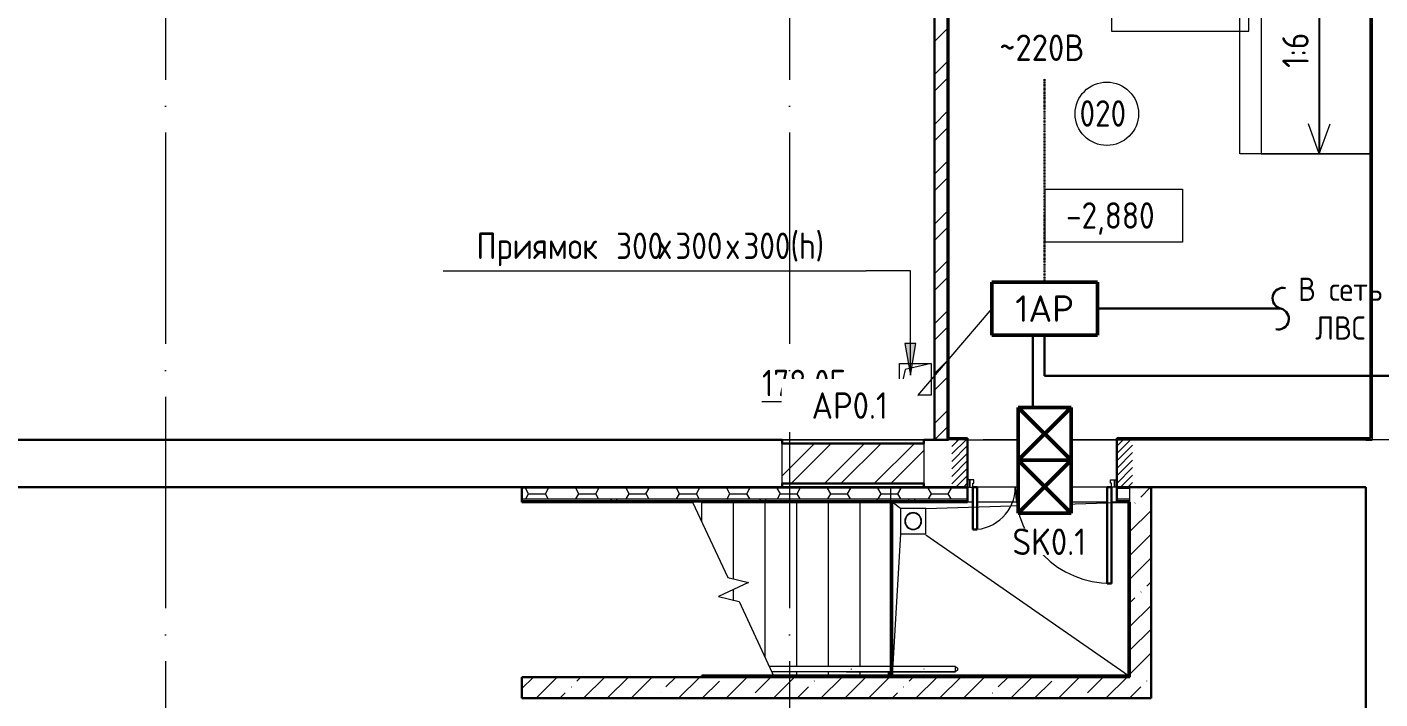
# Model space of a CAD drawing. Header units: millimetres. Extents: x -325553 to 627452, y -28539 to 738858.
# Drawn here: x -219687 to -206892, y 450028 to 456384 of the extents above; entities that cross this region are included whole.
import ezdxf
from ezdxf.enums import TextEntityAlignment as Align

# ---------------------------------------------------------------- set-up
doc = ezdxf.new("R2010")
doc.units = ezdxf.units.MM
doc.set_wipeout_variables(frame=1)
for name, pattern in [('ADSK_Линия сетки', [25, 20, -2.5, 0, -2.5]), ('ADSK_Сверху', [450, 300, -150]), ('ADSK_Штриховая_ш2 п1_5', [4.5, 3, -1.5]), ('штрихпунктирная', [1, 0.5, -0.25, 0, -0.25])]:
    doc.linetypes.add(name, pattern=pattern)
for name, color, linetype, lineweight in [('RC-Линии_связи-Адресные', 5, 'Continuous', 30), ('Аннотация', 7, 'Continuous', 18), ('АО ДУ', 1, 'Continuous', 50), ('АО ПС', 1, 'Continuous', 50), ('АО СКУД', 1, 'Continuous', 50), ('Двери', 252, 'Continuous', 9), ('Лестницы', 252, 'Continuous', 9), ('Линии', 7, 'Continuous', 9), ('лс', 5, 'Continuous', 30), ('Марки помещений', 252, 'Continuous', 20), ('Маркировка Не АУ', 7, 'Continuous', 25), ('НО СКУД', 7, 'Continuous', 50), ('Ограждение', 252, 'Continuous', 9), ('Оси', 252, 'Continuous', 9), ('Отметки', 7, 'Continuous', 9), ('Пандусы', 7, 'Continuous', 18), ('Перекрытие', 252, 'Continuous', 18), ('Сантехника', 252, 'Continuous', 9), ('Стены наружные', 7, 'Continuous', 18), ('Стены штриховка', 7, 'Continuous', 9)]:
    doc.layers.add(name, color=color, linetype=linetype, lineweight=lineweight)
doc.layers.add('RC-Таблицы', color=7, linetype='Continuous')
doc.layers.add('Узлы', color=7, linetype='Continuous')
doc.styles.add('GOST Common_2', font='', dxfattribs={"width": 0.9, "height": 250})
doc.styles.add('ISOCPEUR', font='isocpeur.ttf', dxfattribs={"width": 0.9, "height": 350})
doc.styles.get('GOST Common_2').set_extended_font_data('GOST type B')

# ---------------------------------------------------------------- blocks, each defined once
blk = doc.blocks.new('сс')
at = {"color": 1}
blk.add_wipeout([(449226, 14732), (448226, 14732), (448226, 15232), (449226, 15232)], dxfattribs=at).dxf.layer = 'НО СКУД'
at = {"layer": 'НО СКУД', "color": 1}
for p, q in [((448226, 15232), (449226, 15232)), ((448226, 14732), (448226, 15232)), ((448726, 15232), (448226, 14732)), ((448726, 14732), (448226, 15232)), ((448726, 15232), (448726, 14732)), ((449226, 15232), (448726, 14732)), ((449226, 14732), (448726, 15232)), ((449226, 15232), (449226, 14732)), ((449226, 14732), (448226, 14732))]:
    blk.add_line(p, q, dxfattribs=at)
at = {"layer": 'НО СКУД', "color": 1, "ltscale": 30}
blk.add_line((449226, 15232), (449226, 14732), dxfattribs=at)
blk = doc.blocks.new('подвал')
at = {"layer": 'Аннотация', "lineweight": 20, "true_color": 0x636466}
blk.add_hatch(color=251, dxfattribs=at).paths.add_polyline_path([(-212074, 15172), (-212021, 15472), (-212126, 15472)])
at = {"layer": 'Двери', "lineweight": 18, "true_color": 0x636466}
h = blk.add_hatch(dxfattribs=at)
h.set_pattern_fill('FP_1', color=251, angle=180, style=0, pattern_type=2)
h.set_pattern_definition([(225, (-210826.95, 14336.906), (35.3553, -35.3553), [])])
h.paths.add_polyline_path([(-209972, 14112), (-209972, 14562), (-210122, 14562), (-210122, 14112)])
h.paths.add_polyline_path([(-211682, 14112), (-211532, 14112), (-211532, 14562), (-211682, 14562)])
at = {"color": 251, "lineweight": 18, "true_color": 0x636466}
for p, q in [((-212123, 15227), (-212177, 14982)), ((-211877, 15282), (-212123, 15227))]:
    blk.add_line(p, q, dxfattribs=at)
at = {"layer": 'Аннотация', "color": 251, "lineweight": 20, "true_color": 0x636466, "extrusion": (0, 0, -1)}
for p, q in [((-210173, 18926), (-210173, 18426)), ((-208873, 18426), (-208873, 18926)), ((-210173, 18426), (-208873, 18426))]:
    blk.add_line(p, q, dxfattribs=at)
at = {"layer": 'Аннотация', "color": 251, "lineweight": 20, "true_color": 0x636466}
for p, q in [((-208207, 17267), (-208310, 17549)), ((-208207, 17267), (-208104, 17549)), ((-210800, 16431), (-210800, 16931)), ((-210800, 16931), (-209500, 16931)), ((-209500, 16931), (-209500, 16431)), ((-209500, 16431), (-210800, 16431)), ((-216492, 16160), (-212492, 16160)), ((-212074, 16160), (-212492, 16160)), ((-212074, 15172), (-212074, 16160)), ((-212021, 15472), (-212126, 15472)), ((-212126, 15472), (-212074, 15172)), ((-212074, 15172), (-212021, 15472))]:
    blk.add_line(p, q, dxfattribs=at)
at = {"layer": 'Двери', "color": 251, "linetype": 'ADSK_Штриховая_ш2 п1_5', "true_color": 0x636466}
for p, q in [((-211532, 14562), (-211682, 14562)), ((-211532, 14112), (-211532, 14562)), ((-209972, 14562), (-210122, 14562)), ((-210122, 14562), (-210122, 14112)), ((-211682, 14112), (-211532, 14112)), ((-210122, 14112), (-209972, 14112))]:
    blk.add_line(p, q, dxfattribs=at)
at = {"layer": 'Двери', "color": 251, "true_color": 0x636466}
for p, q in [((-211512, 14182), (-211532, 14182)), ((-211532, 14182), (-211532, 14112)), ((-211532, 14112), (-211512, 14112)), ((-211512, 14182), (-211512, 14112)), ((-211472, 14182), (-211512, 14182)), ((-211512, 14112), (-211512, 14182)), ((-211512, 14112), (-211482, 14112)), ((-211482, 14112), (-211482, 14152)), ((-211482, 14152), (-211472, 14152)), ((-211472, 14152), (-211472, 14182)), ((-210182, 14182), (-210142, 14182)), ((-210182, 14152), (-210182, 14182)), ((-210172, 14152), (-210182, 14152)), ((-210172, 14112), (-210172, 14152)), ((-210142, 14112), (-210172, 14112)), ((-210142, 14182), (-210142, 14112)), ((-210142, 14112), (-210142, 14182)), ((-210142, 14182), (-210122, 14182)), ((-210122, 14112), (-210142, 14112)), ((-210122, 14182), (-210122, 14112))]:
    blk.add_line(p, q, dxfattribs=at)
at = {"layer": 'Двери', "color": 251, "lineweight": 30, "true_color": 0x636466}
for p, q in [((-211442, 14112), (-211482, 14112)), ((-211482, 14112), (-211482, 13712)), ((-211442, 13712), (-211442, 14112)), ((-210212, 13202), (-210212, 14112)), ((-210212, 14112), (-210172, 14112)), ((-210172, 14112), (-210172, 13202)), ((-211482, 13712), (-211442, 13712)), ((-210172, 13202), (-210212, 13202))]:
    blk.add_line(p, q, dxfattribs=at)
at = {"layer": 'Двери', "color": 251, "true_color": 0x636466}
for centre, radius, start, end in [((-211482, 14112), 400, 270, 0), ((-210172, 14112), 910, 180, 270)]:
    blk.add_arc(centre, radius, start, end, dxfattribs=at)
at = {"layer": 'Лестницы', "color": 251, "true_color": 0x636466}
for p, q in [((-214047, 13972), (-214133, 13972)), ((-214133, 13972), (-213800, 13258)), ((-214047, 13788), (-214047, 13972)), ((-214047, 13788), (-214047, 13972)), ((-213747, 13245), (-213747, 13972)), ((-213747, 13245), (-213747, 13972)), ((-213447, 12501), (-213447, 13972)), ((-213447, 12501), (-213447, 13972)), ((-213147, 12417), (-213147, 13972)), ((-213147, 12417), (-213147, 13972)), ((-212847, 12417), (-212847, 13972)), ((-212847, 12417), (-212847, 13972)), ((-212547, 12417), (-212547, 13972)), ((-212547, 12417), (-212547, 13972)), ((-213605, 13210), (-213889, 13078)), ((-213800, 13258), (-213605, 13210)), ((-213889, 13078), (-213694, 13031)), ((-213747, 13044), (-213747, 13144)), ((-213747, 13044), (-213747, 13144)), ((-213694, 13031), (-213361, 12317)), ((-213147, 12332), (-213147, 12367)), ((-213147, 12332), (-213147, 12367)), ((-212847, 12332), (-212847, 12367)), ((-212847, 12332), (-212847, 12367)), ((-212547, 12332), (-212547, 12367)), ((-212547, 12332), (-212547, 12367))]:
    blk.add_line(p, q, dxfattribs=at)
at = {"layer": 'Линии', "color": 251, "linetype": 'ADSK_Сверху', "ltscale": 100, "true_color": 0x636466}
for p, q in [((-212167, 13912), (-212247, 13972)), ((-211927, 13912), (-210012, 13972)), ((-212167, 13672), (-212247, 12332)), ((-211927, 13661), (-210012, 12332))]:
    blk.add_line(p, q, dxfattribs=at)
at = {"layer": 'Марки помещений', "color": 251, "true_color": 0x636466}
blk.add_circle((-210216, 17645), 300, dxfattribs=at)
at = {"layer": 'Ограждение', "color": 251, "true_color": 0x636466}
for p, q in [((-213408, 12417), (-213384, 12367)), ((-212260, 12417), (-213408, 12417)), ((-212260, 12417), (-212678, 12417)), ((-211954, 12417), (-212247, 12417)), ((-211947, 12417), (-212247, 12417)), ((-211647, 12417), (-211947, 12417)), ((-211647, 12417), (-211947, 12417)), ((-211647, 12367), (-211647, 12417)), ((-212260, 12367), (-213384, 12367)), ((-212678, 12367), (-212260, 12367)), ((-212632, 12389), (-212632, 12395)), ((-212284, 12367), (-212284, 12332)), ((-212269, 12332), (-212269, 12367)), ((-212247, 12367), (-211954, 12367)), ((-211947, 12367), (-212247, 12367)), ((-211947, 12367), (-211647, 12367)), ((-211647, 12367), (-211947, 12367)), ((-211647, 12390), (-211647, 12394))]:
    blk.add_line(p, q, dxfattribs=at)
at = {"layer": 'Ограждение', "color": 251, "true_color": 0x636466, "flags": 128}
for points in [[(-211647, 12412), (-211646, 12412), (-211645, 12412), (-211645, 12412), (-211644, 12412), (-211643, 12412), (-211642, 12411), (-211641, 12411), (-211641, 12411), (-211640, 12411), (-211639, 12410), (-211638, 12410), (-211638, 12410), (-211637, 12409), (-211636, 12409), (-211636, 12408), (-211635, 12408), (-211634, 12407), (-211634, 12407), (-211633, 12406), (-211633, 12406), (-211632, 12405), (-211632, 12405), (-211631, 12404), (-211631, 12403), (-211630, 12403), (-211630, 12402), (-211629, 12401), (-211629, 12401), (-211629, 12400), (-211628, 12399), (-211628, 12398), (-211628, 12398), (-211628, 12397), (-211627, 12396), (-211627, 12395), (-211627, 12395), (-211627, 12394), (-211627, 12393), (-211627, 12392), (-211627, 12392)], [(-211627, 12392), (-211627, 12391), (-211627, 12390), (-211627, 12390), (-211627, 12389), (-211627, 12388), (-211628, 12387), (-211628, 12386), (-211628, 12386), (-211628, 12385), (-211629, 12384), (-211629, 12383), (-211629, 12383), (-211630, 12382), (-211630, 12381), (-211630, 12381), (-211631, 12380), (-211631, 12379), (-211632, 12379), (-211632, 12378), (-211633, 12378), (-211634, 12377), (-211634, 12376), (-211635, 12376), (-211635, 12376), (-211636, 12375), (-211637, 12375), (-211638, 12374), (-211638, 12374), (-211639, 12374), (-211640, 12373), (-211640, 12373), (-211641, 12373), (-211642, 12373), (-211643, 12372), (-211644, 12372), (-211644, 12372), (-211645, 12372), (-211646, 12372), (-211647, 12372), (-211647, 12372)]]:
    blk.add_lwpolyline(points, dxfattribs=at)
at = {"layer": 'Ограждение', "color": 251, "true_color": 0x636466}
blk.add_open_spline([(-211947, 12394), (-211947, 12393), (-211947, 12392), (-211947, 12391), (-211947, 12390)], degree=3, dxfattribs=at)
at = {"layer": 'Оси', "color": 251, "linetype": 'ADSK_Линия сетки', "ltscale": 100, "true_color": 0x636466}
for p, q in [((-219117, 29968), (-219117, 10062)), ((-213217, 29968), (-213217, 10062)), ((-174384, 14562), (-244528, 14562))]:
    blk.add_line(p, q, dxfattribs=at)
at = {"layer": 'Пандусы', "color": 251, "true_color": 0x636466}
for p, q in [((-208757, 17450), (-208757, 17267)), ((-208757, 17267), (-207722, 17267))]:
    blk.add_line(p, q, dxfattribs=at)
at = {"layer": 'Перекрытие', "color": 251, "true_color": 0x636466}
for p, q in [((-208957, 17267), (-208957, 20122)), ((-207722, 17267), (-208757, 17267)), ((-212177, 15282), (-211877, 15282)), ((-212177, 14982), (-212177, 15282)), ((-211877, 15282), (-211877, 14982)), ((-211877, 14982), (-212177, 14982)), ((-213287, 14562), (-211947, 14562)), ((-211532, 14562), (-210122, 14562)), ((-212167, 13912), (-212167, 13672)), ((-211927, 13912), (-212167, 13912)), ((-211927, 13672), (-211927, 13912)), ((-212167, 13672), (-211927, 13672))]:
    blk.add_line(p, q, dxfattribs=at)
at = {"layer": 'Сантехника', "color": 251, "true_color": 0x636466}
for p, q in [((-211927, 13912), (-212167, 13912)), ((-212167, 13912), (-212167, 13672)), ((-211927, 13672), (-211927, 13912)), ((-212167, 13672), (-211927, 13672))]:
    blk.add_line(p, q, dxfattribs=at)
for radius, start, end in [(80, 90, 270), (75, 90, 270), (75, 154.9712, 160.0288), (75, 109.9712, 115.0288), (80, 270, 90), (75, 270, 90), (75, 64.9712, 70.0288), (75, 19.9712, 25.0288), (75, 200.0315, 205.0288), (75, 244.9712, 250.0288), (75, 289.9712, 295.0288), (75, 334.9712, 340.0288)]:
    blk.add_arc((-212047, 13792), radius, start, end, dxfattribs=at)
at = {"layer": 'Стены наружные', "color": 251, "true_color": 0x636466}
for p, q in [((-208757, 20122), (-208757, 17267)), ((-207707, 19052), (-207707, 14562)), ((-208757, 17267), (-208957, 17267)), ((-213287, 14147), (-213287, 14527)), ((-211947, 14527), (-211947, 14147)), ((-211532, 14562), (-211712, 14562)), ((-210122, 14562), (-207767, 14562)), ((-210172, 14112), (-211482, 14112)), ((-211482, 13972), (-211532, 13972)), ((-210212, 13972), (-211442, 13972)), ((-210122, 13972), (-210172, 13972))]:
    blk.add_line(p, q, dxfattribs=at)
at = {"layer": 'Стены наружные', "color": 251, "lineweight": 30, "true_color": 0x636466}
for p, q in [((-207722, 19052), (-207722, 14577)), ((-211847, 18914), (-211847, 14562)), ((-211712, 14577), (-211712, 18914)), ((-213287, 14562), (-231067, 14562)), ((-213287, 14527), (-213287, 14562)), ((-211947, 14527), (-213287, 14527)), ((-211947, 14562), (-211947, 14527)), ((-211947, 14562), (-211712, 14562)), ((-211532, 14577), (-211712, 14577)), ((-211532, 13972), (-211532, 14577)), ((-210122, 14577), (-210122, 13972)), ((-207722, 14577), (-210122, 14577)), ((-207707, 14562), (-207767, 14562)), ((-211532, 14112), (-231517, 14112)), ((-215747, 14112), (-215747, 13972)), ((-213287, 14112), (-213287, 14147)), ((-213287, 14147), (-211947, 14147)), ((-211947, 14147), (-211947, 14112)), ((-207767, 14112), (-210122, 14112)), ((-209797, 12117), (-209797, 14112)), ((-207767, 14112), (-207767, 10412)), ((-215747, 13972), (-214133, 13972)), ((-214047, 13972), (-212260, 13972)), ((-212260, 13972), (-212260, 12317)), ((-212247, 13972), (-211532, 13972)), ((-212247, 12317), (-212247, 13972)), ((-210122, 13972), (-210012, 13972)), ((-210012, 13972), (-210012, 12332)), ((-209997, 13972), (-209997, 12317)), ((-215747, 12317), (-215747, 12117)), ((-215747, 12317), (-209997, 12317)), ((-210012, 12332), (-214047, 12332)), ((-214047, 12332), (-214047, 12317)), ((-215747, 12117), (-209797, 12117))]:
    blk.add_line(p, q, dxfattribs=at)
at = {"layer": 'Стены наружные', "color": 251, "linetype": 'Continuous', "lineweight": 9, "true_color": 0x636466}
for p, q in [((-211847, 18330), (-211727, 18450)), ((-207722, 18272), (-207707, 18287)), ((-211847, 18016), (-211727, 18136)), ((-211727, 18086), (-211712, 18101)), ((-211847, 17859), (-211727, 17979)), ((-207722, 17848), (-207707, 17863)), ((-211847, 17545), (-211727, 17665)), ((-211727, 17662), (-211712, 17677)), ((-211847, 17388), (-211727, 17508)), ((-207722, 17424), (-207707, 17439)), ((-211847, 17073), (-211727, 17193)), ((-211727, 17237), (-211712, 17252)), ((-211847, 16916), (-211727, 17036)), ((-207722, 17000), (-207707, 17015)), ((-211727, 16813), (-211712, 16828)), ((-211847, 16602), (-211727, 16722)), ((-211847, 16445), (-211727, 16565)), ((-207722, 16575), (-207707, 16590)), ((-211727, 16389), (-211712, 16404)), ((-211847, 16130), (-211727, 16250)), ((-207722, 16151), (-207707, 16166)), ((-211847, 15973), (-211727, 16093)), ((-211727, 15964), (-211712, 15979)), ((-211847, 15659), (-211727, 15779)), ((-207722, 15727), (-207707, 15742)), ((-211847, 15502), (-211727, 15622)), ((-211727, 15540), (-211712, 15555)), ((-211847, 15187), (-211727, 15307)), ((-207722, 15303), (-207707, 15318)), ((-211847, 15030), (-211727, 15150)), ((-211727, 15116), (-211712, 15131)), ((-207722, 14878), (-207707, 14893)), ((-211847, 14716), (-211727, 14836)), ((-211844, 14562), (-211727, 14679)), ((-211727, 14692), (-211712, 14707)), ((-213287, 14219), (-212979, 14527)), ((-213202, 14147), (-212822, 14527)), ((-212887, 14147), (-212507, 14527)), ((-212730, 14147), (-212350, 14527)), ((-212416, 14147), (-212036, 14527)), ((-212259, 14147), (-211947, 14459)), ((-209735, 14562), (-209720, 14577)), ((-209311, 14562), (-209296, 14577)), ((-208887, 14562), (-208872, 14577)), ((-208463, 14562), (-208448, 14577)), ((-208038, 14562), (-208023, 14577)), ((-215685, 14050), (-215715, 14102)), ((-215526, 14050), (-215496, 14102)), ((-215208, 14050), (-215239, 14102)), ((-215050, 14050), (-215020, 14102)), ((-214732, 14050), (-214762, 14102)), ((-214574, 14050), (-214543, 14102)), ((-214256, 14050), (-214286, 14102)), ((-214097, 14050), (-214067, 14102)), ((-213780, 14050), (-213810, 14102)), ((-213621, 14050), (-213591, 14102)), ((-213303, 14050), (-213334, 14102)), ((-213145, 14050), (-213115, 14102)), ((-212827, 14050), (-212857, 14102)), ((-212669, 14050), (-212638, 14102)), ((-212351, 14050), (-212381, 14102)), ((-212192, 14050), (-212162, 14102)), ((-211875, 14050), (-211905, 14102)), ((-211716, 14050), (-211686, 14102)), ((-209895, 14019), (-209802, 14112)), ((-215734, 13972), (-215719, 13987)), ((-215712, 14002), (-215685, 14050)), ((-215685, 14050), (-215526, 14050)), ((-215685, 14050), (-215685, 14050)), ((-215685, 14050), (-215685, 14050)), ((-215498, 14002), (-215526, 14050)), ((-215420, 13972), (-215405, 13987)), ((-215263, 13972), (-215248, 13987)), ((-215236, 14002), (-215209, 14050)), ((-215209, 14050), (-215209, 14050)), ((-215209, 14050), (-215209, 14050)), ((-215208, 14050), (-215050, 14050)), ((-215022, 14002), (-215050, 14050)), ((-214948, 13972), (-214933, 13987)), ((-214900, 14002), (-214909, 13987)), ((-214845, 13987), (-214854, 14002)), ((-214791, 13972), (-214776, 13987)), ((-214760, 14002), (-214732, 14050)), ((-214732, 14050), (-214573, 14050)), ((-214732, 14050), (-214732, 14050)), ((-214732, 14050), (-214732, 14050)), ((-214546, 14002), (-214573, 14050)), ((-214548, 14002), (-214549, 14001)), ((-214477, 13972), (-214462, 13987)), ((-214320, 13972), (-214305, 13987)), ((-214284, 14002), (-214256, 14050)), ((-214256, 14050), (-214097, 14050)), ((-214256, 14050), (-214256, 14050)), ((-214256, 14050), (-214256, 14050)), ((-214070, 14002), (-214097, 14050)), ((-214005, 13972), (-213990, 13987)), ((-213848, 13972), (-213833, 13987)), ((-213807, 14002), (-213780, 14050)), ((-213793, 13994), (-213798, 14002)), ((-213780, 14050), (-213621, 14050)), ((-213780, 14050), (-213780, 14050)), ((-213780, 14050), (-213780, 14050)), ((-213727, 14002), (-213730, 13998)), ((-213593, 14002), (-213621, 14050)), ((-213534, 13972), (-213519, 13987)), ((-213492, 14002), (-213501, 13987)), ((-213437, 13987), (-213445, 13999)), ((-213377, 13972), (-213362, 13987)), ((-213331, 14002), (-213304, 14050)), ((-213304, 14050), (-213304, 14050)), ((-213304, 14050), (-213304, 14050)), ((-213303, 14050), (-213145, 14050)), ((-213117, 14002), (-213145, 14050)), ((-213062, 13972), (-213047, 13987)), ((-212974, 13997), (-212977, 14002)), ((-212905, 13972), (-212890, 13987)), ((-212855, 14002), (-212827, 14050)), ((-212827, 14050), (-212668, 14050)), ((-212827, 14050), (-212827, 14050)), ((-212827, 14050), (-212827, 14050)), ((-212641, 14002), (-212668, 14050)), ((-212591, 13972), (-212576, 13987)), ((-212434, 13972), (-212419, 13987)), ((-212382, 13987), (-212390, 14002)), ((-212379, 14002), (-212351, 14050)), ((-212351, 14050), (-212260, 14050)), ((-212351, 14050), (-212351, 14050)), ((-212351, 14050), (-212351, 14050)), ((-212257, 13974), (-212260, 13979)), ((-212257, 14050), (-212192, 14050)), ((-212165, 14002), (-212192, 14050)), ((-212119, 13972), (-212104, 13987)), ((-212085, 14002), (-212091, 13990)), ((-212030, 13987), (-212033, 13993)), ((-211962, 13972), (-211947, 13987)), ((-211902, 14002), (-211875, 14050)), ((-211875, 14050), (-211716, 14050)), ((-211875, 14050), (-211875, 14050)), ((-211875, 14050), (-211875, 14050)), ((-211688, 14002), (-211716, 14050)), ((-211648, 13972), (-211633, 13987)), ((-210076, 13972), (-210061, 13987)), ((-209951, 13963), (-209948, 13965)), ((-212257, 13834), (-212247, 13844)), ((-210002, 13934), (-209997, 13934)), ((-209997, 13692), (-209797, 13892)), ((-210012, 13722), (-210002, 13732)), ((-212257, 13677), (-212247, 13687)), ((-210012, 13565), (-210002, 13575)), ((-209997, 13468), (-209797, 13668)), ((-210002, 13527), (-209997, 13527)), ((-209997, 13243), (-209797, 13443)), ((-212257, 13363), (-212247, 13373)), ((-212257, 13206), (-212247, 13216)), ((-210012, 13251), (-210002, 13261)), ((-210002, 13222), (-209997, 13222)), ((-209838, 13177), (-209797, 13219)), ((-210012, 13094), (-210002, 13104)), ((-209997, 13019), (-209951, 13065)), ((-209895, 13121), (-209892, 13123)), ((-210000, 12939), (-210002, 12936)), ((-209997, 12794), (-209797, 12994)), ((-212257, 12892), (-212247, 12902)), ((-210002, 12816), (-209997, 12816)), ((-212257, 12734), (-212247, 12744)), ((-210012, 12779), (-210002, 12789)), ((-209997, 12570), (-209797, 12770)), ((-210012, 12622), (-210002, 12632)), ((-209997, 12345), (-209797, 12545)), ((-212257, 12420), (-212247, 12430)), ((-215747, 12208), (-215638, 12317)), ((-215613, 12117), (-215413, 12317)), ((-215227, 12279), (-215189, 12317)), ((-215164, 12117), (-214964, 12317)), ((-214940, 12117), (-214740, 12317)), ((-214715, 12117), (-214515, 12317)), ((-214385, 12223), (-214291, 12317)), ((-214266, 12117), (-214066, 12317)), ((-213817, 12117), (-213617, 12317)), ((-213769, 12322), (-213759, 12332)), ((-213641, 12322), (-213644, 12317)), ((-213612, 12322), (-213602, 12332)), ((-213543, 12167), (-213393, 12317)), ((-213407, 12322), (-213409, 12317)), ((-213368, 12117), (-213168, 12317)), ((-213298, 12322), (-213288, 12332)), ((-213141, 12322), (-213131, 12332)), ((-212919, 12117), (-212719, 12317)), ((-212827, 12322), (-212817, 12332)), ((-212695, 12117), (-212495, 12317)), ((-212669, 12322), (-212659, 12332)), ((-212473, 12317), (-212476, 12322)), ((-212470, 12117), (-212270, 12317)), ((-212355, 12322), (-212345, 12332)), ((-212198, 12322), (-212188, 12332)), ((-212084, 12279), (-212046, 12317)), ((-212021, 12117), (-211821, 12317)), ((-211999, 12322), (-212002, 12317)), ((-211884, 12322), (-211874, 12332)), ((-211797, 12117), (-211597, 12317)), ((-211726, 12322), (-211716, 12332)), ((-211572, 12117), (-211372, 12317)), ((-211417, 12317), (-211420, 12322)), ((-211412, 12322), (-211402, 12332)), ((-211255, 12322), (-211245, 12332)), ((-211242, 12223), (-211148, 12317)), ((-211123, 12117), (-210923, 12317)), ((-211065, 12317), (-211068, 12321)), ((-210941, 12322), (-210931, 12332)), ((-210826, 12322), (-210826, 12321)), ((-210784, 12322), (-210774, 12332)), ((-210674, 12117), (-210474, 12317)), ((-210598, 12319), (-210599, 12322)), ((-210591, 12322), (-210594, 12317)), ((-210469, 12322), (-210459, 12332)), ((-210400, 12167), (-210250, 12317)), ((-210312, 12322), (-210302, 12332)), ((-210225, 12117), (-210025, 12317)), ((-210010, 12317), (-210013, 12322)), ((-210002, 12410), (-209997, 12410)), ((-215389, 12117), (-215339, 12167)), ((-215283, 12223), (-215280, 12225)), ((-214441, 12167), (-214439, 12169)), ((-214042, 12117), (-213880, 12279)), ((-213144, 12117), (-213038, 12223)), ((-212982, 12279), (-212979, 12282)), ((-212246, 12117), (-212196, 12167)), ((-212140, 12223), (-212137, 12225)), ((-211298, 12167), (-211295, 12169)), ((-210899, 12117), (-210737, 12279)), ((-209997, 12121), (-209895, 12223)), ((-209838, 12279), (-209836, 12282)), ((-210001, 12117), (-209997, 12121))]:
    blk.add_line(p, q, dxfattribs=at)
at = {"layer": 'Стены штриховка', "color": 251, "true_color": 0x636466}
for p, q in [((-211727, 14562), (-211727, 18914)), ((-211532, 14102), (-215747, 14102)), ((-212260, 13972), (-212260, 14102)), ((-212257, 12317), (-212257, 14102)), ((-210122, 14102), (-209997, 14102)), ((-210002, 14102), (-210002, 12322)), ((-209997, 14102), (-209997, 14112)), ((-215747, 14002), (-212260, 14002)), ((-215747, 13987), (-212260, 13987)), ((-212257, 14002), (-211532, 14002)), ((-212257, 13987), (-211532, 13987)), ((-212247, 13972), (-212257, 13972)), ((-210122, 14002), (-210002, 14002)), ((-210122, 13987), (-210002, 13987)), ((-210002, 13972), (-210012, 13972)), ((-210002, 12322), (-214047, 12322))]:
    blk.add_line(p, q, dxfattribs=at)
at = {"layer": 'Узлы', "color": 251, "true_color": 0x636466}
blk.add_line((-208207, 18887), (-208207, 17267), dxfattribs=at)
at = {"layer": 'Аннотация', "color": 251, "true_color": 0x636466, "style": 'GOST Common_2', "width": 0.9}
blk.add_text('1:6', height=250, rotation=90, dxfattribs=at).set_placement((-208307, 18079))
for s, p in [('Приямок', (-216177, 16271)), (' 300', (-214993, 16271)), ('300', (-214296, 16271)), ('300(h)', (-213653, 16271)), ('х', (-214456, 16271)), ('х', (-213813, 16271))]:
    blk.add_text(s, height=250, dxfattribs=at).set_placement(p)
at = {"layer": 'Марки помещений', "color": 251, "true_color": 0x636466, "style": 'GOST Common_2', "width": 0.9}
for s, p in [('020', (-210474, 17523)), ('%%U178,05', (-213477, 14973))]:
    blk.add_text(s, height=250, dxfattribs=at).set_placement(p)
at = {"layer": 'Отметки', "color": 251, "true_color": 0x636466, "style": 'GOST Common_2', "width": 0.9}
blk.add_text('-2,880', height=250, dxfattribs=at).set_placement((-210601, 16558))
blk = doc.blocks.new('1AP-M')
blk.add_wipeout([(-500, 250), (500, 250), (500, -250), (-500, -250)])
at = {"layer": 'АО ДУ'}
blk.add_line((-500, -250), (-500, 250), dxfattribs=at)
at = {"layer": 'АО СКУД'}
for p, q in [((-500, 250), (500, 250)), ((500, 250), (500, -250)), ((500, -250), (-500, -250))]:
    blk.add_line(p, q, dxfattribs=at)
at = {"layer": 'АО СКУД', "color": 7, "ltscale": 100, "style": 'ISOCPEUR'}
blk.add_text('1AP', height=250, dxfattribs=at).set_placement((0, 0), align=Align.MIDDLE)

msp = doc.modelspace()

# ---------------------------------------------------------------- linework, layer by layer
at = {"color": 1, "linetype": 'штрихпунктирная', "lineweight": 30, "ltscale": 4}
msp.add_lwpolyline([(-210063.2, 453970.1), (-210063.2, 455893.6)], dxfattribs=at)
at = {"layer": 'RC-Линии_связи-Адресные'}
for q in [(-210063.2, 453470.1), (-204643.2, 453084.8)]:
    msp.add_line((-210063.2, 453084.8), q, dxfattribs=at)
at = {"layer": 'лс', "color": 30}
msp.add_line((-210174.4, 453470.1), (-210174.4, 452786.2), dxfattribs=at)
at = {"layer": 'лс', "color": 4, "linetype": 'Continuous', "ltscale": 100, "flags": 128}
msp.add_lwpolyline([(-207784.9, 453914.7, 1), (-207831, 453720.1, -1), (-207877.2, 453525.5)], format="xyb", dxfattribs=at)
at = {"layer": 'лс', "color": 0, "lineweight": 9}
msp.add_lwpolyline([(-210563.2, 453720.1), (-211485.3, 452639.2), (-212246.1, 452639.2)], dxfattribs=at)
at = {"layer": 'лс', "color": 4}
msp.add_lwpolyline([(-209563.2, 453720.1), (-207831, 453720.1)], dxfattribs=at)

# ---------------------------------------------------------------- block references
msp.add_blockref('подвал', (740.6, 437918.3))

# ---------------------------------------------------------------- texts
at = {"layer": 'RC-Таблицы', "linetype": 'Continuous', "lineweight": 40, "transparency": 33554687, "insert": (-207265.9, 453720.1), "char_height": 220, "width": 1998.724, "attachment_point": 5, "style": 'ISOCPEUR'}
msp.add_mtext('В сеть\\PЛВС', dxfattribs=at)
at = {"layer": 'Маркировка Не АУ', "insert": (-210091.2, 456188.1), "char_height": 250, "width": 4036.505, "attachment_point": 5, "style": 'ISOCPEUR'}
msp.add_mtext('~220В', dxfattribs=at)

# ---------------------------------------------------------------- next in the draw order: block references
at = {"layer": 'RC-Линии_связи-Адресные', "rotation": 270}
msp.add_blockref('сс', (-225045.5, 901012.3), dxfattribs=at)
at = {"layer": 'АО ПС'}
msp.add_blockref('1AP-M', (-210063.2, 453720.1), dxfattribs=at)

# ---------------------------------------------------------------- next in the draw order: texts
at = {"layer": 'Маркировка Не АУ', "insert": (-211906.3, 452802.9), "char_height": 250, "width": 1035.25, "attachment_point": 5, "style": 'ISOCPEUR', "bg_fill": 2}
msp.add_mtext('АР0.1', dxfattribs=at)
at = {"layer": 'Маркировка Не АУ', "insert": (-210019.4, 451514.9), "char_height": 250, "width": 1035.25, "attachment_point": 5, "style": 'ISOCPEUR', "bg_fill": 3, "box_fill_scale": 1, "bg_fill_color": 256, "bg_fill_transparency": 0}
msp.add_mtext('SK0.1', dxfattribs=at)

doc.saveas('drawing.dxf')
